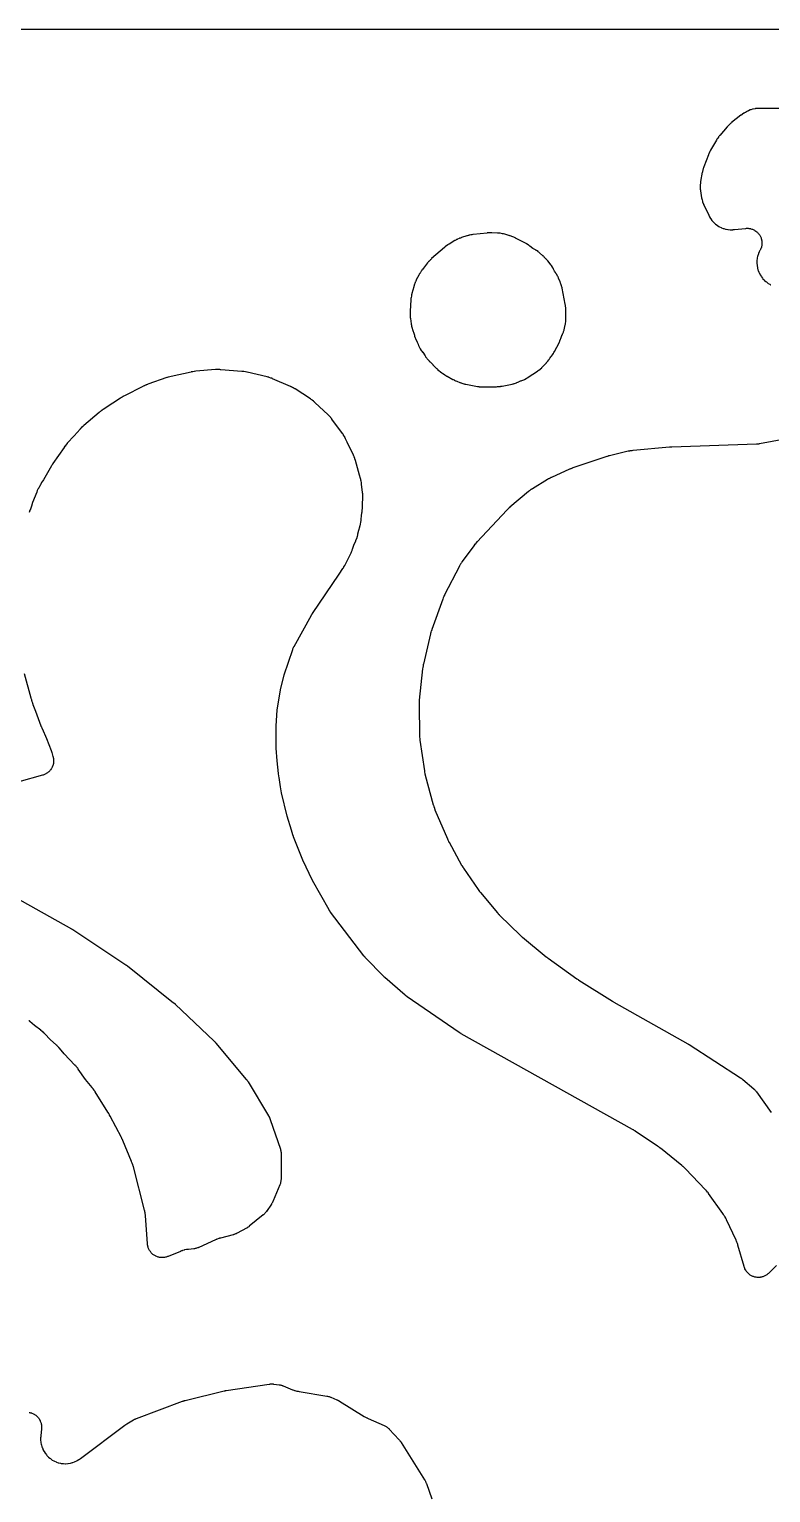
# Model space of a CAD drawing. Header units: millimetres. Extents: x 0 to 300, y 0 to 300.
# Drawn here: x 75 to 150, y 152 to 300.1 of the extents above; entities that cross this region are included whole.
import ezdxf

# ---------------------------------------------------------------- set-up
doc = ezdxf.new("R2010")
doc.units = ezdxf.units.MM
doc.layers.add('CUT', color=7, linetype='CONTINUOUS')

msp = doc.modelspace()

# ---------------------------------------------------------------- linework, layer by layer
at = {"layer": 'CUT'}
for points in [[(-0.0625, 1.4375), (-0.0625, 298.5625), (-0.0625, 299.4478), (-0.0589, 299.5212), (-0.0503, 299.5794), (-0.036, 299.6365), (-0.0162, 299.6918), (0.009, 299.745), (0.0392, 299.7954), (0.0743, 299.8427), (0.1137, 299.8863), (0.1573, 299.9257), (0.2046, 299.9608), (0.255, 299.991), (0.3082, 300.0162), (0.3635, 300.036), (0.4206, 300.0503), (0.4788, 300.0589), (0.5522, 300.0625), (1.4375, 300.0625), (2.5582, 300.0625), (140.0684, 300.0625), (193.3882, 300.0625)], [(159.1313, 292.0625), (148.8725, 292.0625), (148.8576, 292.0623), (148.7604, 292.0599), (148.7454, 292.0593), (148.6871, 292.0564), (148.6572, 292.0542), (148.4665, 292.0351), (148.4073, 292.0262), (148.222, 291.9887), (148.164, 291.9739), (147.9833, 291.9182), (147.9271, 291.8977), (147.7504, 291.8233), (147.7231, 291.811), (147.6705, 291.7856), (147.6571, 291.7789), (147.5706, 291.7346), (147.5574, 291.7276), (147.4297, 291.658), (147.4186, 291.6519), (147.3472, 291.611), (147.3363, 291.6046), (147.2939, 291.5792), (147.2725, 291.5657), (147.1353, 291.4752), (147.1144, 291.4608), (147.0744, 291.4318), (147.0642, 291.4243), (146.9985, 291.3748), (146.9885, 291.3671), (146.0376, 290.6177), (146.0265, 290.6087), (145.955, 290.5496), (145.9441, 290.5403), (145.9019, 290.5037), (145.8808, 290.4845), (145.7466, 290.3563), (145.7265, 290.3361), (145.688, 290.2956), (145.6783, 290.2852), (145.6159, 290.2164), (145.6064, 290.2057), (144.8353, 289.3138), (144.8264, 289.3033), (144.7692, 289.2339), (144.7605, 289.2231), (144.7271, 289.1807), (144.7105, 289.1585), (144.606, 289.0123), (144.5904, 288.9895), (144.561, 288.9441), (144.5537, 288.9324), (144.5066, 288.8558), (144.4994, 288.844), (143.9165, 287.8454), (143.9103, 287.8345), (143.8707, 287.7635), (143.8648, 287.7525), (143.8419, 287.7093), (143.8307, 287.6869), (143.7607, 287.5402), (143.7504, 287.5174), (143.7312, 287.4724), (143.7264, 287.4608), (143.696, 287.3854), (143.6915, 287.3738), (143.228, 286.1483), (143.2234, 286.1357), (143.1943, 286.0534), (143.19, 286.0407), (143.1737, 285.9909), (143.1659, 285.9652), (143.119, 285.7973), (143.1124, 285.7713), (143.1005, 285.7202), (143.0977, 285.7071), (143.0799, 285.6217), (143.0773, 285.6085), (142.9039, 284.6699), (142.9017, 284.6572), (142.8883, 284.5742), (142.8863, 284.5614), (142.8793, 284.5114), (142.8762, 284.4857), (142.8603, 284.3207), (142.8575, 284.2691), (142.8558, 284.1056), (142.8575, 284.0539), (142.8701, 283.8886), (142.8726, 283.8629), (142.8786, 283.8127), (142.8803, 283.7999), (142.8921, 283.7167), (142.894, 283.7039), (143.0045, 283.0289), (143.0069, 283.0148), (143.024, 282.9238), (143.0268, 282.9099), (143.0384, 282.8555), (143.045, 282.8277), (143.0914, 282.6511), (143.1085, 282.5968), (143.1715, 282.4254), (143.182, 282.3989), (143.2036, 282.3476), (143.2093, 282.3346), (143.2473, 282.2502), (143.2534, 282.2373), (143.7232, 281.2573), (143.7295, 281.2445), (143.7714, 281.1623), (143.7779, 281.1498), (143.8042, 281.101), (143.8183, 281.0763), (143.9121, 280.9204), (143.9436, 280.8732), (144.0503, 280.7289), (144.0861, 280.6849), (144.2059, 280.5513), (144.2457, 280.5109), (144.3776, 280.3892), (144.4211, 280.3528), (144.5639, 280.2441), (144.6106, 280.2119), (144.7631, 280.1172), (144.8126, 280.0895), (144.9733, 280.0097), (145.0253, 279.9868), (145.1928, 279.9225), (145.2467, 279.9047), (145.4195, 279.8564), (145.4748, 279.8438), (145.6515, 279.8121), (145.7077, 279.8047), (145.8866, 279.7899), (145.9433, 279.7879), (146.1252, 279.79), (146.1536, 279.791), (146.2089, 279.7943), (146.223, 279.7953), (146.315, 279.8029), (146.3291, 279.8043), (146.3292, 279.8043), (147.4296, 279.9218), (147.4742, 279.9255), (147.556, 279.9301), (147.6454, 279.9307), (147.7049, 279.9282), (147.794, 279.9199), (147.8529, 279.9115), (147.9408, 279.8944), (147.9986, 279.8802), (148.0843, 279.8545), (148.1404, 279.8346), (148.2231, 279.8005), (148.2769, 279.7751), (148.3559, 279.733), (148.4069, 279.7023), (148.4813, 279.6526), (148.5291, 279.6171), (148.5981, 279.5602), (148.6421, 279.5201), (148.7052, 279.4566), (148.745, 279.4123), (148.8014, 279.3429), (148.8366, 279.2949), (148.8859, 279.2203), (148.9162, 279.169), (148.9578, 279.0898), (148.9829, 279.0358), (149.0164, 278.9529), (149.036, 278.8966), (149.0611, 278.8108), (149.075, 278.7529), (149.0915, 278.6649), (149.0995, 278.6059), (149.1072, 278.5168), (149.1094, 278.4573), (149.1082, 278.3679), (149.1044, 278.3084), (149.0943, 278.2195), (149.0847, 278.1608), (149.0658, 278.0733), (149.0504, 278.0158), (149.023, 277.9307), (149.0019, 277.875), (148.9662, 277.793), (148.9297, 277.7196), (148.9088, 277.68), (148.87, 277.6108), (148.8441, 277.5587), (148.7701, 277.3901), (148.7493, 277.3358), (148.692, 277.1609), (148.6766, 277.1047), (148.6365, 276.9251), (148.6266, 276.8677), (148.6041, 276.6851), (148.5999, 276.627), (148.5952, 276.443), (148.5965, 276.3848), (148.6097, 276.2013), (148.6167, 276.1435), (148.6476, 275.962), (148.6602, 275.9052), (148.7085, 275.7276), (148.7265, 275.6722), (148.7918, 275.5002), (148.8151, 275.4468), (148.8968, 275.2819), (148.9251, 275.2311), (149.0224, 275.0748), (149.0556, 275.027), (149.1675, 274.8809), (149.2052, 274.8365), (149.3308, 274.702), (149.3725, 274.6614), (149.5106, 274.5397), (149.556, 274.5033), (149.7052, 274.3956), (149.754, 274.3638), (149.9151, 274.2697), (149.9406, 274.2556), (149.9911, 274.2294), (150.0041, 274.2228)], [(150.5876, 175.0135), (149.8105, 174.2547), (149.778, 174.2245), (149.7172, 174.1708), (149.6481, 174.1155), (149.6003, 174.0809), (149.5261, 174.0327), (149.4752, 174.003), (149.3965, 173.9623), (149.3429, 173.9377), (149.2607, 173.9049), (149.2049, 173.8858), (149.1199, 173.8612), (149.0625, 173.8477), (148.9754, 173.8316), (148.917, 173.8237), (148.8288, 173.8163), (148.7698, 173.8142), (148.6813, 173.8154), (148.6225, 173.8192), (148.5345, 173.8291), (148.4763, 173.8386), (148.3897, 173.8572), (148.3328, 173.8723), (148.2484, 173.8993), (148.1932, 173.92), (148.1119, 173.9551), (148.059, 173.9811), (147.9816, 174.0241), (147.9315, 174.0552), (147.8587, 174.1055), (147.8119, 174.1414), (147.7443, 174.1986), (147.7013, 174.2389), (147.6397, 174.3025), (147.6009, 174.3469), (147.5458, 174.4162), (147.5115, 174.4642), (147.4635, 174.5386), (147.4341, 174.5897), (147.3937, 174.6685), (147.3694, 174.7222), (147.337, 174.8046), (147.311, 174.8814), (147.2978, 174.9237), (146.684, 177.0834), (146.6805, 177.095), (146.6575, 177.1703), (146.6538, 177.1818), (146.6391, 177.2268), (146.631, 177.2497), (146.5759, 177.3971), (146.567, 177.4196), (146.5487, 177.4632), (146.5439, 177.4744), (146.5119, 177.5463), (146.5108, 177.5486), (146.5067, 177.558), (146.5014, 177.5696), (145.5312, 179.6457), (145.5255, 179.6576), (145.4876, 179.7343), (145.4816, 179.7461), (145.4578, 179.7917), (145.4451, 179.8148), (145.3592, 179.9629), (145.3455, 179.9855), (145.3279, 180.0131), (145.3218, 180.0229), (145.2927, 180.0677), (145.2852, 180.0791), (145.2351, 180.1527), (145.2272, 180.1639), (145.1458, 180.2778), (143.7129, 182.3154), (143.7065, 182.3243), (143.6614, 182.386), (143.6546, 182.3952), (143.6243, 182.4351), (143.6093, 182.454), (143.5134, 182.5701), (143.4983, 182.5877), (143.4715, 182.6177), (143.4641, 182.6258), (143.4128, 182.6812), (143.4043, 182.6902), (141.3586, 184.8093), (141.3454, 184.8226), (141.2581, 184.9076), (141.2445, 184.9204), (141.1316, 185.0236), (141.1176, 185.036), (141.0251, 185.1154), (141.0107, 185.1273), (138.8279, 186.8854), (138.8179, 186.8932), (138.7526, 186.9436), (138.7425, 186.9512), (138.6591, 187.0128), (138.6488, 187.0202), (138.642, 187.025), (138.64, 187.0264), (138.5681, 187.0773), (138.557, 187.085), (136.2758, 188.623), (136.2653, 188.6299), (136.1964, 188.6743), (136.1858, 188.681), (136.0981, 188.7349), (136.0873, 188.7414), (136.0167, 188.7828), (136.0057, 188.7891), (136.0055, 188.7892), (118.6714, 198.4668), (118.6623, 198.4719), (118.641, 198.4841), (118.632, 198.4894), (118.621, 198.4959), (118.612, 198.5012), (118.5911, 198.5139), (118.5821, 198.5194), (118.5677, 198.5283), (118.5589, 198.5339), (118.5382, 198.547), (118.5294, 198.5527), (118.5187, 198.5597), (118.51, 198.5655), (118.4897, 198.5791), (118.481, 198.585), (113.2078, 202.2108), (113.1974, 202.218), (113.1732, 202.2351), (113.1629, 202.2426), (113.1504, 202.2517), (113.1402, 202.2592), (113.1165, 202.277), (113.1064, 202.2847), (113.0903, 202.2973), (113.0803, 202.3051), (113.0571, 202.3235), (113.0473, 202.3315), (113.0353, 202.3413), (113.0255, 202.3495), (113.0029, 202.3686), (112.9933, 202.3768), (110.9374, 204.1623), (110.9302, 204.1687), (110.9134, 204.1836), (110.9062, 204.19), (110.8975, 204.1979), (110.8904, 204.2044), (110.874, 204.2196), (110.8737, 204.2199), (110.8734, 204.2202), (110.8572, 204.2358), (110.8503, 204.2425), (110.842, 204.2508), (110.8352, 204.2576), (110.8194, 204.2735), (110.8126, 204.2803), (109.0099, 206.1369), (109.0007, 206.1466), (108.9792, 206.1694), (108.9701, 206.1792), (108.959, 206.1913), (108.9501, 206.2013), (108.9293, 206.2247), (108.9204, 206.2348), (108.9063, 206.2511), (108.8977, 206.2614), (108.8776, 206.2854), (108.8691, 206.2957), (108.8588, 206.3084), (108.8504, 206.3189), (108.831, 206.3435), (108.8228, 206.3541), (105.4664, 210.756), (105.459, 210.766), (105.4417, 210.7893), (105.4344, 210.7993), (105.4255, 210.8116), (105.4183, 210.8218), (105.4017, 210.8455), (105.3946, 210.8558), (105.3834, 210.8724), (105.3789, 210.879), (105.3759, 210.8837), (105.3652, 210.9006), (105.3586, 210.9111), (105.3435, 210.9357), (105.3371, 210.9463), (105.3294, 210.9593), (105.3231, 210.97), (105.3086, 210.995), (105.3025, 211.0057), (103.6455, 213.9678), (102.662, 216.0048), (101.9774, 217.7145), (101.7161, 218.3671), (101.6998, 218.4186), (101.6508, 218.5738), (101.5034, 219.0404), (101.0547, 220.4614), (100.4933, 222.8419), (100.3953, 223.4433), (100.2416, 224.3873), (100.2198, 224.5215), (100.177, 224.7839), (100.0669, 226.0741), (99.9574, 227.3553), (99.9455, 229.0464), (99.9453, 229.0671), (99.9441, 229.2391), (99.9437, 229.2973), (99.9634, 229.5936), (100.0692, 231.1823), (100.3971, 233.2647), (100.7617, 234.7529), (101.6269, 237.3327), (101.6303, 237.3426), (101.6357, 237.3582), (101.6504, 237.3975), (101.6768, 237.4631), (101.689, 237.492), (101.6899, 237.4941), (101.7031, 237.5226), (101.7339, 237.5862), (101.7531, 237.6234), (101.761, 237.638), (101.7661, 237.6472), (103.5285, 240.799), (103.5331, 240.8072), (103.544, 240.8263), (103.5487, 240.8345), (103.5546, 240.8444), (103.5594, 240.8525), (103.5707, 240.8713), (103.5756, 240.8794), (103.5836, 240.8923), (103.5885, 240.9003), (103.6003, 240.9189), (103.6053, 240.9268), (103.6116, 240.9365), (103.6167, 240.9444), (103.6288, 240.9627), (103.634, 240.9706), (106.3182, 244.9488), (106.3183, 244.9489), (106.7064, 245.524), (106.7213, 245.5462), (106.732, 245.5625), (106.7583, 245.6044), (106.759, 245.6055), (106.7659, 245.6164), (106.7667, 245.6178), (106.7994, 245.6698), (106.8095, 245.6865), (106.8897, 245.8238), (106.8992, 245.8408), (106.9596, 245.9522), (106.9686, 245.9695), (107.503, 247.0388), (107.5077, 247.0483), (107.5397, 247.1152), (107.5443, 247.1252), (107.5645, 247.1694), (107.5738, 247.1909), (107.6291, 247.326), (107.6372, 247.347), (107.6506, 247.3837), (107.6542, 247.3937), (107.6781, 247.4629), (107.6819, 247.4742), (107.8157, 247.887), (108.0154, 248.3328), (108.0222, 248.3488), (108.0653, 248.453), (108.0717, 248.4691), (108.0958, 248.5324), (108.1072, 248.5651), (108.1749, 248.7801), (108.1844, 248.8135), (108.201, 248.8791), (108.205, 248.896), (108.2295, 249.006), (108.233, 249.023), (108.3045, 249.3955), (108.4171, 249.7431), (108.4225, 249.7604), (108.4552, 249.873), (108.46, 249.8904), (108.4776, 249.9585), (108.4856, 249.9937), (108.5306, 250.2238), (108.5364, 250.2594), (108.5458, 250.3291), (108.5479, 250.3471), (108.5599, 250.4637), (108.5615, 250.4817), (108.591, 250.8876), (108.6359, 251.1214), (108.639, 251.1391), (108.6576, 251.2542), (108.6602, 251.2719), (108.6692, 251.3413), (108.6728, 251.377), (108.6892, 251.6094), (108.6906, 251.6453), (108.6913, 251.7152), (108.6912, 251.7332), (108.6889, 251.8498), (108.6883, 251.8677), (108.6778, 252.0799), (108.7152, 252.5937), (108.7161, 252.6081), (108.7206, 252.7019), (108.7212, 252.7163), (108.7225, 252.7727), (108.7226, 252.8016), (108.7181, 252.9891), (108.7168, 253.018), (108.7127, 253.0742), (108.7115, 253.0886), (108.7025, 253.182), (108.701, 253.1964), (108.5979, 254.0522), (108.5965, 254.0628), (108.5862, 254.1369), (108.5846, 254.1479), (108.577, 254.1964), (108.5728, 254.2197), (108.5442, 254.3642), (108.5393, 254.3864), (108.5302, 254.4248), (108.5276, 254.4352), (108.5092, 254.5068), (108.5061, 254.5184), (108.4783, 254.6183), (108.4778, 254.6202), (108.4736, 254.6364), (108.3807, 254.9689), (107.9693, 256.447), (107.9658, 256.4592), (107.942, 256.538), (107.9382, 256.55), (107.9301, 256.5752), (107.9277, 256.5826), (107.9122, 256.6302), (107.9038, 256.6544), (107.8455, 256.8103), (107.836, 256.8341), (107.8165, 256.8802), (107.8114, 256.892), (107.7773, 256.9679), (107.772, 256.9795), (107.1395, 258.3124), (106.9854, 258.6394), (106.9791, 258.6523), (106.9373, 258.7357), (106.9307, 258.7485), (106.9261, 258.7573), (106.9203, 258.7688), (106.9137, 258.7815), (106.8873, 258.8308), (106.8732, 258.8557), (106.7778, 259.0154), (106.7626, 259.0396), (106.7316, 259.0862), (106.7236, 259.098), (106.6702, 259.1743), (106.6619, 259.1859), (105.5987, 260.632), (105.5904, 260.643), (105.5354, 260.7143), (105.5268, 260.7252), (105.4928, 260.7672), (105.4749, 260.7884), (105.3554, 260.9229), (105.3365, 260.9432), (105.2988, 260.9819), (105.289, 260.9917), (105.2247, 261.0547), (105.2147, 261.0643), (103.8722, 262.3204), (103.8626, 262.3292), (103.7995, 262.3857), (103.7897, 262.3943), (103.751, 262.4275), (103.7308, 262.444), (103.5976, 262.5485), (103.5767, 262.5642), (103.5514, 262.5823), (103.5503, 262.5831), (103.5092, 262.6126), (103.4985, 262.62), (103.4291, 262.6675), (103.4183, 262.6747), (101.8596, 263.6908), (101.8488, 263.6977), (101.7777, 263.7419), (101.7667, 263.7486), (101.7234, 263.7743), (101.7009, 263.7869), (101.5931, 263.8447), (101.5568, 263.8642), (101.5544, 263.8654), (101.5534, 263.866), (101.5398, 263.8729), (101.5341, 263.8758), (101.5336, 263.876), (101.5305, 263.8776), (101.4924, 263.896), (101.4892, 263.8975), (101.4886, 263.8978), (101.4851, 263.8995), (101.4735, 263.905), (101.4438, 263.9184), (101.4021, 263.9375), (101.3905, 263.9427), (99.5983, 264.7175), (99.5859, 264.7227), (99.5047, 264.7557), (99.4921, 264.7606), (99.4429, 264.7793), (99.4175, 264.7883), (99.2511, 264.8431), (99.2253, 264.851), (99.1962, 264.8591), (99.1931, 264.8601), (99.1428, 264.8741), (99.1299, 264.8776), (99.0456, 264.8991), (99.0326, 264.9022), (97.022, 265.3681), (97.0008, 265.3726), (96.8625, 265.3994), (96.8412, 265.4031), (96.6666, 265.4305), (96.6451, 265.4335), (96.5053, 265.4502), (96.4837, 265.4524), (94.3451, 265.6306), (94.3329, 265.6315), (94.2533, 265.6365), (94.2411, 265.6372), (94.1932, 265.6392), (94.1924, 265.6392), (94.1625, 265.6404), (94.1378, 265.641), (93.9775, 265.641), (93.9528, 265.6405), (93.9046, 265.6386), (93.8923, 265.6379), (93.8122, 265.633), (93.7999, 265.6321), (91.8401, 265.4714), (91.82, 265.4694), (91.69, 265.4543), (91.67, 265.4516), (91.5076, 265.4272), (91.4877, 265.4239), (91.359, 265.4001), (91.3392, 265.3962), (91.3363, 265.3955), (89.3417, 264.9575), (89.3394, 264.957), (89.3214, 264.9527), (89.205, 264.9234), (89.1872, 264.9186), (89.0424, 264.8773), (89.0247, 264.872), (88.9104, 264.8355), (88.8929, 264.8297), (86.9649, 264.1492), (86.9469, 264.1425), (86.8306, 264.0972), (86.8128, 264.09), (86.7714, 264.0723), (86.7672, 264.0706), (86.7166, 264.0489), (86.6687, 264.0285), (86.6648, 264.0267), (86.6232, 264.009), (86.6057, 264.0011), (86.4926, 263.9483), (86.4753, 263.9399), (84.6132, 262.9974), (84.5982, 262.9896), (84.5019, 262.9374), (84.4872, 262.9291), (84.3682, 262.8602), (84.3538, 262.8516), (84.3534, 262.8514), (84.3302, 262.8379), (84.3156, 262.8291), (84.2215, 262.7708), (84.2072, 262.7617), (83.4196, 262.2422), (82.4532, 261.6077), (82.4378, 261.5973), (82.3388, 261.5278), (82.3237, 261.5169), (82.2902, 261.4918), (82.2858, 261.4885), (82.2596, 261.4688), (82.2023, 261.4259), (82.1975, 261.4222), (82.1642, 261.3972), (82.1495, 261.3858), (82.0551, 261.3102), (82.0407, 261.2983), (80.5004, 259.9845), (80.4862, 259.972), (80.3951, 259.8892), (80.3813, 259.8762), (80.2703, 259.7688), (80.2569, 259.7554), (80.2557, 259.7541), (80.2349, 259.7339), (80.2214, 259.7203), (80.1349, 259.6307), (80.1218, 259.6167), (79.5144, 258.9456), (78.8188, 258.1812), (78.8112, 258.1728), (78.7977, 258.1575), (78.7885, 258.1466), (78.7567, 258.1102), (78.7485, 258.1006), (78.717, 258.0629), (78.7101, 258.0543), (78.6991, 258.041), (78.6844, 258.0224), (78.6837, 258.0215), (78.6681, 258.002), (78.6647, 257.9975), (78.596, 257.9109), (78.5836, 257.8947), (78.505, 257.7884), (78.4932, 257.7718), (77.3666, 256.1341), (77.3607, 256.1253), (77.3198, 256.0636), (77.3136, 256.054), (77.2642, 255.9761), (77.2583, 255.9666), (77.2203, 255.9043), (77.2142, 255.8941), (76.3949, 254.4868), (76.2404, 254.2455), (76.2329, 254.2336), (76.2297, 254.2283), (76.2251, 254.2211), (76.2185, 254.2105), (76.1759, 254.1411), (76.1695, 254.1303), (76.1448, 254.088), (76.1326, 254.0661), (76.0564, 253.9222), (76.0451, 253.8998), (76.024, 253.8556), (76.0187, 253.8442), (76.0118, 253.8289), (75.9335, 253.6945), (75.9281, 253.6849), (75.8907, 253.6179), (75.8852, 253.6079), (75.8615, 253.5635), (75.8506, 253.5418), (75.7849, 253.4057), (75.7752, 253.3845), (75.759, 253.3474), (75.7548, 253.3373), (75.7257, 253.2672), (75.7212, 253.2558), (75.305, 252.1883), (75.3015, 252.1792), (75.278, 252.1158), (75.2745, 252.106), (75.2465, 252.0265), (75.2432, 252.0168), (75.2222, 251.9536), (75.2188, 251.9432), (75.0925, 251.5388), (75.048, 251.4283), (75.0422, 251.4133), (75.0056, 251.3147), (75.0002, 251.2995), (74.9576, 251.1746)], [(152.7036, 258.8449), (148.8584, 258.1212), (148.8515, 258.1199), (148.8354, 258.117), (148.8285, 258.1158), (148.8264, 258.1154), (148.7992, 258.1112), (148.7357, 258.1022), (148.7136, 258.0995), (148.68, 258.0964), (148.6002, 258.0907), (148.5657, 258.0889), (139.9911, 257.8083), (139.9828, 257.808), (139.9244, 257.8053), (139.9155, 257.8048), (139.8427, 257.8003), (139.8339, 257.7997), (139.7765, 257.7953), (139.7671, 257.7945), (136.0818, 257.4539), (136.0616, 257.4517), (135.9302, 257.4351), (135.91, 257.4322), (135.7459, 257.4057), (135.7259, 257.4021), (135.5959, 257.3765), (135.5759, 257.3722), (133.6781, 256.9317), (133.6634, 256.9281), (133.5684, 256.9035), (133.5538, 256.8996), (133.4354, 256.8657), (133.4209, 256.8614), (133.3273, 256.8321), (133.313, 256.8274), (129.9854, 255.6923), (129.9716, 255.6874), (129.8822, 255.6544), (129.8684, 255.6492), (129.7572, 255.6051), (129.7436, 255.5995), (129.6559, 255.5622), (129.6424, 255.5563), (127.7982, 254.7182), (127.7823, 254.7107), (127.68, 254.6605), (127.6644, 254.6526), (127.5378, 254.5859), (127.5225, 254.5775), (127.4232, 254.5214), (127.4081, 254.5126), (125.8858, 253.593), (125.8763, 253.5871), (125.8099, 253.5452), (125.8001, 253.5389), (125.7571, 253.5107), (125.7367, 253.4966), (125.6112, 253.4065), (125.5921, 253.3922), (125.5595, 253.3667), (125.5507, 253.3597), (125.4905, 253.3109), (125.4808, 253.3028), (123.6067, 251.7165), (123.5939, 251.7054), (123.5124, 251.6323), (123.5, 251.6209), (123.4002, 251.5263), (123.3882, 251.5145), (123.3108, 251.437), (123.2991, 251.4249), (120.2826, 248.2252), (120.2699, 248.2114), (120.1891, 248.1201), (120.1769, 248.1058), (120.0791, 247.9882), (120.0673, 247.9736), (119.9924, 247.8774), (119.9811, 247.8624), (118.7517, 246.1794), (118.7453, 246.1704), (118.701, 246.1073), (118.6945, 246.0979), (118.6662, 246.056), (118.653, 246.0355), (118.5733, 245.9063), (118.5614, 245.8861), (118.5414, 245.8507), (118.5361, 245.841), (118.4999, 245.774), (118.4941, 245.763), (116.9954, 242.8459), (116.9869, 242.8287), (116.9336, 242.7164), (116.9257, 242.6989), (116.8634, 242.5559), (116.856, 242.5382), (116.81, 242.4227), (116.8032, 242.4048), (115.6975, 239.3469), (115.6918, 239.3304), (115.6563, 239.2225), (115.6511, 239.2058), (115.6105, 239.0692), (115.6058, 239.0523), (115.5766, 238.9426), (115.5724, 238.9256), (114.8457, 235.8284), (114.8416, 235.8099), (114.8172, 235.6887), (114.8138, 235.67), (114.788, 235.5171), (114.7851, 235.4983), (114.7685, 235.3758), (114.7662, 235.357), (114.4391, 232.2132), (114.4375, 232.1954), (114.429, 232.08), (114.4279, 232.0622), (114.4215, 231.917), (114.421, 231.8992), (114.4193, 231.7834), (114.4193, 231.7656), (114.4667, 228.6303), (114.4673, 228.6111), (114.4732, 228.4863), (114.4744, 228.4671), (114.4868, 228.3109), (114.4886, 228.2917), (114.5025, 228.1676), (114.505, 228.1485), (114.9498, 225.0647), (114.9527, 225.0469), (114.9729, 224.9316), (114.9762, 224.9139), (115.0059, 224.77), (115.0098, 224.7524), (115.0369, 224.6385), (115.0413, 224.621), (115.8534, 221.6098), (115.8592, 221.5897), (115.8991, 221.4598), (115.9056, 221.4399), (115.9613, 221.2788), (115.9685, 221.2592), (116.0174, 221.1324), (116.0253, 221.113), (117.2757, 218.1787), (117.2819, 218.1646), (117.3235, 218.0735), (117.3301, 218.0596), (117.3852, 217.9467), (117.3921, 217.9329), (117.4383, 217.8442), (117.4456, 217.8306), (118.7228, 215.5231), (118.7298, 215.5107), (118.7767, 215.4306), (118.7841, 215.4183), (118.8453, 215.3192), (118.8529, 215.3071), (118.9035, 215.2293), (118.9115, 215.2175), (120.3923, 213.0563), (120.4007, 213.0443), (120.4564, 212.9671), (120.4652, 212.9553), (120.5375, 212.8601), (120.5465, 212.8486), (120.6059, 212.7742), (120.6152, 212.7628), (122.3451, 210.7023), (122.3549, 210.6909), (122.4195, 210.6178), (122.4296, 210.6067), (122.5129, 210.5169), (122.5233, 210.5061), (122.5914, 210.4363), (122.602, 210.4257), (124.6419, 208.4384), (124.6508, 208.4299), (124.709, 208.3755), (124.718, 208.3672), (124.7925, 208.3004), (124.8017, 208.2923), (124.8621, 208.2403), (124.8714, 208.2324), (127.2629, 206.2562), (127.2707, 206.2499), (127.3251, 206.2065), (127.3335, 206.1998), (127.4023, 206.1469), (127.4107, 206.1406), (127.4658, 206.0997), (127.4748, 206.0931), (130.3826, 204.0183), (130.3893, 204.0136), (130.4362, 203.981), (130.4435, 203.9761), (130.5026, 203.9364), (130.5098, 203.9316), (130.5569, 203.901), (130.5647, 203.896), (133.9808, 201.7465), (133.9866, 201.743), (134.0265, 201.7184), (134.0327, 201.7147), (134.0829, 201.6847), (134.089, 201.6811), (134.1289, 201.6579), (134.1355, 201.6541), (141.6135, 197.4331), (141.6182, 197.4304), (141.6291, 197.4242), (141.6338, 197.4215), (141.6448, 197.4151), (141.6505, 197.4117), (141.664, 197.4038), (141.6698, 197.4003), (141.679, 197.3948), (141.6846, 197.3914), (141.6978, 197.3834), (141.7034, 197.3799), (141.7064, 197.378), (141.7131, 197.3738), (141.7287, 197.364), (141.7353, 197.3597), (146.9241, 194.0124), (146.9365, 194.0042), (146.9655, 193.9848), (146.9778, 193.9764), (146.9927, 193.9661), (147.0049, 193.9575), (147.0332, 193.9372), (147.0452, 193.9284), (147.0645, 193.9141), (147.0764, 193.9051), (147.1039, 193.8839), (147.1157, 193.8747), (147.1299, 193.8634), (147.1415, 193.854), (147.1683, 193.8319), (147.1798, 193.8223), (148.2886, 192.8779), (148.2957, 192.8717), (148.3069, 192.862), (148.3244, 192.8464), (148.3502, 192.8228), (148.3717, 192.8023), (148.3763, 192.7979), (148.4105, 192.7625), (148.459, 192.7094), (148.5019, 192.659), (148.5315, 192.6214), (148.5541, 192.5915), (148.5628, 192.5795), (148.5682, 192.5719), (150.0389, 190.4922)], [(74.4601, 234.907), (75.1364, 232.4315), (75.1398, 232.4197), (75.1624, 232.3431), (75.166, 232.3314), (75.1801, 232.2869), (75.195, 232.2282), (75.2, 232.2096), (75.2346, 232.0893), (75.2402, 232.0709), (75.2884, 231.9215), (75.2946, 231.9033), (75.3368, 231.7855), (75.3435, 231.7675), (75.6043, 231.107), (76.1528, 229.598), (76.1562, 229.5889), (76.1801, 229.5262), (76.1839, 229.5165), (76.1951, 229.4887), (76.1956, 229.4873), (76.2258, 229.4121), (76.2295, 229.403), (76.2543, 229.344), (76.2585, 229.3343), (76.6976, 228.3386), (77.1853, 227.1034), (77.1888, 227.0945), (77.1967, 227.0738), (77.2001, 227.0649), (77.2041, 227.054), (77.2074, 227.045), (77.2149, 227.0241), (77.2181, 227.0151), (77.2231, 227.0006), (77.2262, 226.9916), (77.2332, 226.9705), (77.2362, 226.9615), (77.2398, 226.9504), (77.2427, 226.9414), (77.2493, 226.9201), (77.252, 226.911), (77.369, 226.5213), (77.3809, 226.4777), (77.4006, 226.3974), (77.4178, 226.3086), (77.4262, 226.2491), (77.4344, 226.1591), (77.4368, 226.099), (77.4359, 226.0086), (77.4323, 225.9486), (77.4224, 225.8588), (77.4127, 225.7994), (77.3938, 225.711), (77.3783, 225.6529), (77.3506, 225.5669), (77.3294, 225.5106), (77.2932, 225.4278), (77.2664, 225.374), (77.2221, 225.2952), (77.19, 225.2443), (77.138, 225.1704), (77.101, 225.123), (77.0419, 225.0546), (77.0003, 225.0112), (76.9346, 224.9491), (76.8889, 224.91), (76.8173, 224.8549), (76.761, 224.8158), (76.6935, 224.7733), (76.6557, 224.7517), (76.5838, 224.7149), (76.5113, 224.6818), (76.4363, 224.6517), (76.3804, 224.632), (76.3365, 224.6178), (76.319, 224.6126), (76.3079, 224.6094), (73.8981, 223.932)], [(73.395, 212.339), (79.2279, 209.0863), (79.234, 209.0829), (79.2483, 209.0748), (79.2544, 209.0713), (79.2686, 209.0631), (79.2761, 209.0587), (79.2935, 209.0484), (79.301, 209.0439), (79.3129, 209.0367), (79.3202, 209.0323), (79.3372, 209.0218), (79.3445, 209.0172), (79.3484, 209.0148), (79.357, 209.0092), (79.3771, 208.9963), (79.3856, 208.9907), (84.73, 205.4482), (84.7382, 205.4427), (84.7571, 205.4299), (84.7652, 205.4243), (84.775, 205.4176), (84.7829, 205.4119), (84.8015, 205.3987), (84.8094, 205.393), (84.8222, 205.3837), (84.8301, 205.378), (84.8484, 205.3643), (84.8562, 205.3585), (84.8657, 205.3512), (84.8735, 205.3453), (84.8915, 205.3312), (84.8991, 205.3252), (89.5744, 201.6037), (89.5821, 201.5975), (89.5999, 201.583), (89.6075, 201.5767), (89.6167, 201.569), (89.6243, 201.5627), (89.6418, 201.5478), (89.6492, 201.5414), (89.6612, 201.5309), (89.6686, 201.5244), (89.6858, 201.5091), (89.6931, 201.5025), (89.702, 201.4945), (89.7093, 201.4878), (89.7261, 201.4721), (89.7333, 201.4654), (93.6728, 197.7221), (93.682, 197.7132), (93.7035, 197.6923), (93.7126, 197.6832), (93.7236, 197.6721), (93.7326, 197.6629), (93.7535, 197.6413), (93.7623, 197.632), (93.7765, 197.6169), (93.7852, 197.6075), (93.8054, 197.5854), (93.814, 197.5758), (93.8244, 197.5641), (93.8329, 197.5544), (93.8524, 197.5317), (93.8608, 197.5219), (96.9328, 193.8503), (96.9373, 193.8448), (96.9478, 193.8321), (96.9523, 193.8266), (96.9536, 193.8249), (96.9708, 193.8031), (97.0099, 193.7516), (97.0232, 193.7336), (97.0425, 193.7055), (97.0868, 193.638), (97.1053, 193.6086), (99.1888, 190.149), (99.195, 190.1385), (99.2047, 190.1219), (99.228, 190.0795), (99.2652, 190.0069), (99.2812, 189.9743), (99.2822, 189.972), (99.2969, 189.9388), (99.3282, 189.8634), (99.3456, 189.8182), (99.352, 189.8001), (99.3559, 189.7887), (100.3762, 186.7785), (100.3801, 186.7666), (100.3862, 186.7477), (100.4003, 186.6996), (100.4167, 186.6374), (100.4349, 186.5515), (100.4486, 186.4661), (100.4583, 186.3789), (100.4623, 186.3147), (100.464, 186.2645), (100.4641, 186.2447), (100.4641, 186.2322), (100.4453, 183.7995), (100.3992, 183.4008), (100.3796, 183.3264), (100.3522, 183.2419), (100.3312, 183.184), (100.3287, 183.1778), (100.3246, 183.1677), (99.6547, 181.5584), (99.6501, 181.5475), (99.6427, 181.5303), (99.6228, 181.4875), (99.5874, 181.4161), (99.5711, 181.3846), (99.5699, 181.3825), (99.5523, 181.3517), (99.5114, 181.2833), (99.4861, 181.2434), (99.4757, 181.2279), (99.4691, 181.2181), (98.9644, 180.4874), (98.9583, 180.4787), (98.9486, 180.4651), (98.9234, 180.4312), (98.89, 180.3884), (98.8421, 180.332), (98.7926, 180.2783), (98.7402, 180.2261), (98.7002, 180.1894), (98.6684, 180.1615), (98.6556, 180.1508), (98.6474, 180.144), (97.2337, 178.9903), (97.2256, 178.9838), (97.2128, 178.9736), (97.1797, 178.9485), (97.1231, 178.9074), (97.0976, 178.8896), (97.0957, 178.8884), (97.0696, 178.8715), (97.0103, 178.8345), (96.9746, 178.8133), (96.9603, 178.8053), (96.9512, 178.8003), (95.9975, 178.2792), (95.9893, 178.2747), (95.9763, 178.2678), (95.9555, 178.2571), (95.9244, 178.2415), (95.8977, 178.2287), (95.892, 178.226), (95.8469, 178.2068), (95.7802, 178.1805), (95.7181, 178.1585), (95.6726, 178.1443), (95.6368, 178.1339), (95.6225, 178.13), (95.6135, 178.1277), (94.3167, 177.7948), (94.3041, 177.7914), (94.2226, 177.7686), (94.2101, 177.7649), (94.1614, 177.7502), (94.1367, 177.7421), (93.977, 177.6859), (93.9526, 177.6767), (93.9054, 177.6578), (93.8934, 177.6528), (93.8155, 177.6196), (93.8036, 177.6143), (92.1166, 176.8509), (92.1057, 176.8461), (92.0884, 176.8385), (92.0442, 176.8206), (91.9869, 176.7991), (91.9075, 176.7735), (91.8281, 176.7519), (91.7466, 176.7337), (91.6863, 176.7231), (91.6391, 176.7162), (91.6204, 176.7139), (91.6085, 176.7126), (91.0693, 176.6547), (91.0553, 176.653), (90.9644, 176.6411), (90.9504, 176.6391), (90.896, 176.6307), (90.8682, 176.6257), (90.691, 176.5896), (90.6364, 176.5758), (90.4633, 176.5232), (90.4366, 176.5144), (90.3846, 176.4959), (90.3714, 176.491), (90.2858, 176.4582), (90.2727, 176.453), (89.0156, 175.9378), (88.9738, 175.9218), (88.8965, 175.8945), (88.8108, 175.869), (88.7529, 175.8549), (88.6651, 175.838), (88.6061, 175.8296), (88.517, 175.8215), (88.4575, 175.8191), (88.368, 175.8199), (88.3086, 175.8234), (88.2196, 175.833), (88.1608, 175.8424), (88.0733, 175.8609), (88.0157, 175.876), (87.9304, 175.9031), (87.8746, 175.9239), (87.7925, 175.9593), (87.739, 175.9855), (87.6607, 176.0289), (87.6102, 176.0603), (87.5366, 176.1112), (87.4894, 176.1475), (87.4213, 176.2055), (87.3779, 176.2463), (87.3158, 176.3108), (87.2767, 176.3557), (87.2214, 176.426), (87.1869, 176.4745), (87.1388, 176.55), (87.1094, 176.6017), (87.069, 176.6816), (87.0448, 176.736), (87.0126, 176.8195), (86.9939, 176.876), (86.9702, 176.9623), (86.9572, 177.0204), (86.9421, 177.1086), (86.9323, 177.1899), (86.9281, 177.2345), (86.7313, 180.0375), (86.7302, 180.0512), (86.7219, 180.1404), (86.7204, 180.1541), (86.7142, 180.2076), (86.7104, 180.2349), (86.6919, 180.3479), (86.684, 180.4007), (86.6786, 180.4313), (86.6666, 180.4905), (86.6633, 180.5057), (86.6407, 180.6038), (86.637, 180.6188), (85.5117, 184.9889), (85.508, 185.0026), (85.4827, 185.092), (85.4786, 185.1056), (85.4622, 185.1589), (85.4531, 185.186), (85.3899, 185.3605), (85.3796, 185.3871), (85.3581, 185.4386), (85.3539, 185.4484), (85.3289, 185.515), (85.3211, 185.5346), (84.4278, 187.68), (84.4227, 187.692), (84.3883, 187.7697), (84.3829, 187.7816), (84.3377, 187.8782), (84.332, 187.89), (84.2943, 187.9661), (84.2884, 187.9778), (83.1686, 190.12), (83.16, 190.1358), (83.1026, 190.238), (83.0935, 190.2536), (83.0177, 190.3797), (83.0081, 190.395), (82.9447, 190.4935), (82.9379, 190.5038), (82.9257, 190.5246), (82.9168, 190.5394), (81.633, 192.5974), (81.622, 192.6144), (81.5486, 192.7237), (81.537, 192.7403), (81.4403, 192.8743), (81.4281, 192.8905), (81.3475, 192.9946), (81.3348, 193.0104), (80.6463, 193.8397), (79.9269, 194.8871), (79.9197, 194.8973), (79.8721, 194.9636), (79.8646, 194.9737), (79.8352, 195.013), (79.8197, 195.0327), (79.7164, 195.159), (79.7001, 195.1781), (79.6675, 195.2148), (79.659, 195.224), (79.6035, 195.2838), (79.5949, 195.2929), (78.5095, 196.4138), (78.0323, 196.9886), (78.0256, 196.9966), (77.9781, 197.0518), (77.971, 197.0599), (77.9392, 197.0956), (77.9235, 197.1125), (77.824, 197.2158), (77.8084, 197.2314), (77.7807, 197.2581), (77.7731, 197.2653), (77.7205, 197.3143), (77.7118, 197.3222), (77.0945, 197.8751), (76.5307, 198.4573), (76.5155, 198.4724), (76.4155, 198.5686), (76.3999, 198.5831), (76.2702, 198.6992), (76.254, 198.7132), (76.1474, 198.802), (76.1308, 198.8154), (75.4911, 199.3109), (75.0439, 199.7114), (75.0357, 199.7186), (74.9784, 199.7681), (74.9698, 199.7754), (74.9316, 199.8071)], [(74.9491, 160.1588), (75.0373, 160.1425), (75.0953, 160.1287), (75.1814, 160.1038), (75.2378, 160.0843), (75.3209, 160.0509), (75.3751, 160.0259), (75.4545, 159.9844), (75.5059, 159.9542), (75.5808, 159.9049), (75.629, 159.8697), (75.6986, 159.8133), (75.743, 159.7735), (75.8067, 159.7104), (75.8469, 159.6664), (75.904, 159.5973), (75.9397, 159.5495), (75.9896, 159.4751), (76.0203, 159.4239), (76.0626, 159.3449), (76.0881, 159.291), (76.1223, 159.2081), (76.1423, 159.1519), (76.1681, 159.0661), (76.1824, 159.0082), (76.1995, 158.9202), (76.208, 158.8612), (76.2163, 158.7719), (76.2189, 158.7123), (76.2182, 158.6227), (76.2136, 158.5408), (76.2099, 158.4961), (76.1351, 157.7965), (76.1338, 157.7821), (76.126, 157.6882), (76.125, 157.6737), (76.1217, 157.6172), (76.1207, 157.5882), (76.1189, 157.4024), (76.1211, 157.3444), (76.137, 157.1618), (76.1448, 157.1044), (76.1783, 156.9242), (76.1916, 156.8677), (76.2423, 156.6916), (76.261, 156.6367), (76.3284, 156.4663), (76.3523, 156.4135), (76.4359, 156.2503), (76.4648, 156.2001), (76.5637, 156.0458), (76.5973, 155.9985), (76.7107, 155.8545), (76.7487, 155.8107), (76.8754, 155.6783), (76.9175, 155.6384), (77.0564, 155.5188), (77.1021, 155.4832), (77.2519, 155.3776), (77.3009, 155.3465), (77.4602, 155.2558), (77.5119, 155.2296), (77.6792, 155.1548), (77.7332, 155.1337), (77.907, 155.0753), (77.9627, 155.0595), (78.1413, 155.0182), (78.1984, 155.0079), (78.3801, 154.984), (78.4379, 154.9792), (78.6211, 154.973), (78.679, 154.9738), (78.862, 154.9853), (78.9196, 154.9917), (79.1006, 155.0208), (79.1573, 155.0327), (79.3346, 155.0791), (79.3899, 155.0965), (79.5619, 155.1598), (79.6153, 155.1824), (79.7804, 155.262), (79.8314, 155.2897), (79.9902, 155.3862), (80.0146, 155.4018), (80.0615, 155.4335), (80.0734, 155.4418), (80.1502, 155.4964), (80.1619, 155.505), (84.6491, 158.8639), (84.6584, 158.8708), (84.6803, 158.8867), (84.6897, 158.8935), (84.7013, 158.9017), (84.7108, 158.9084), (84.7331, 158.9237), (84.7427, 158.9303), (84.7582, 158.9407), (84.7679, 158.9471), (84.7906, 158.9619), (84.8004, 158.9682), (84.8124, 158.9758), (84.8222, 158.982), (84.8453, 158.9962), (84.8552, 159.0022), (85.5133, 159.3961), (85.5221, 159.4013), (85.536, 159.4095), (85.5717, 159.4292), (85.6325, 159.4611), (85.6598, 159.4748), (85.6618, 159.4757), (85.6895, 159.4885), (85.7524, 159.5162), (85.79, 159.5318), (85.8051, 159.5376), (85.8146, 159.5412), (90.4879, 161.2914), (90.5004, 161.296), (90.5296, 161.3064), (90.5421, 161.3108), (90.5575, 161.316), (90.5701, 161.3202), (90.5996, 161.3298), (90.6123, 161.3338), (90.6328, 161.3401), (90.6455, 161.344), (90.6753, 161.3527), (90.6881, 161.3563), (90.7037, 161.3606), (90.7166, 161.3641), (90.7466, 161.3719), (90.7595, 161.3752), (94.6781, 162.3346), (94.6883, 162.337), (94.712, 162.3426), (94.7222, 162.3449), (94.7346, 162.3476), (94.7449, 162.3498), (94.7687, 162.3548), (94.7789, 162.3568), (94.7955, 162.3601), (94.8057, 162.362), (94.8297, 162.3664), (94.84, 162.3683), (94.8525, 162.3704), (94.8628, 162.3722), (94.8869, 162.376), (94.8972, 162.3776), (99.2565, 163.0245), (99.2668, 163.0259), (99.2832, 163.0282), (99.3247, 163.0329), (99.3782, 163.0376), (99.4513, 163.0412), (99.5235, 163.0418), (99.5966, 163.0394), (99.6501, 163.0354), (99.6918, 163.0314), (99.7082, 163.0294), (99.7186, 163.0281), (100.2459, 162.9584), (100.2553, 162.9571), (100.2702, 162.955), (100.3075, 162.9488), (100.3554, 162.9399), (100.4201, 162.9254), (100.4834, 162.9087), (100.5469, 162.8895), (100.5929, 162.8736), (100.6284, 162.8605), (100.6424, 162.8551), (100.6512, 162.8516), (101.623, 162.4588), (101.6385, 162.4528), (101.74, 162.415), (101.7556, 162.4094), (101.8171, 162.3885), (101.8489, 162.3786), (102.0572, 162.3203), (102.0895, 162.3122), (102.1529, 162.2982), (102.1692, 162.2948), (102.2755, 162.2744), (102.2919, 162.2715), (105.0668, 161.8179), (105.0796, 161.8157), (105.0997, 161.8121), (105.1504, 161.8016), (105.2353, 161.7813), (105.2728, 161.7715), (105.2753, 161.7708), (105.3124, 161.7594), (105.3953, 161.7319), (105.4439, 161.7142), (105.4629, 161.7067), (105.4749, 161.7018), (106.0921, 161.4466), (106.1006, 161.4431), (106.1141, 161.4373), (106.1353, 161.428), (106.1667, 161.4137), (106.1932, 161.401), (106.2151, 161.3902), (106.226, 161.3847), (106.2308, 161.3822), (106.2553, 161.3691), (106.3099, 161.3389), (106.3419, 161.3204), (106.3545, 161.3128), (106.3623, 161.3079), (108.8578, 159.7556), (108.8667, 159.7502), (108.9291, 159.7128), (108.9385, 159.7073), (108.9799, 159.6836), (109, 159.6725), (109.1269, 159.606), (109.1467, 159.5961), (109.1813, 159.5796), (109.1908, 159.5752), (109.2562, 159.5453), (109.2668, 159.5405), (110.8728, 158.8443), (110.8834, 158.8397), (110.8958, 158.8341), (110.9431, 158.8112), (111.0062, 158.7783), (111.0771, 158.7371), (111.123, 158.7076), (111.1898, 158.6602), (111.2328, 158.6266), (111.295, 158.5733), (111.3469, 158.5247), (111.3843, 158.4875), (111.3936, 158.4776), (111.4016, 158.4691), (112.3892, 157.3994), (112.3962, 157.3917), (112.4073, 157.3795), (112.4344, 157.3479), (112.4789, 157.2937), (112.4983, 157.2693), (112.4997, 157.2675), (112.5182, 157.2424), (112.5589, 157.1852), (112.5822, 157.1508), (112.5911, 157.137), (112.5967, 157.1282), (114.9769, 153.337), (114.9836, 153.3262), (114.994, 153.3091), (115.0191, 153.2651), (115.0593, 153.1897), (115.0765, 153.1558), (115.0776, 153.1535), (115.0933, 153.1189), (115.1271, 153.0404), (115.1457, 152.9933), (115.1526, 152.9745), (115.1569, 152.9626), (115.6898, 151.4341)]]:
    msp.add_lwpolyline(points, dxfattribs=at)
msp.add_lwpolyline([(113.7129, 269.8139), (113.722, 269.7824), (113.7414, 269.7215), (113.7466, 269.7059), (113.7817, 269.6054), (113.7873, 269.59), (113.889, 269.3219), (113.9082, 269.2342), (113.9117, 269.2193), (113.9353, 269.1231), (113.9391, 269.1083), (113.9548, 269.0509), (113.9636, 269.0216), (114.0245, 268.836), (114.0464, 268.7791), (114.1259, 268.6005), (114.139, 268.573), (114.166, 268.5199), (114.173, 268.5064), (114.2201, 268.4192), (114.2275, 268.4059), (114.2549, 268.3582), (114.3129, 268.2053), (114.3188, 268.1903), (114.3586, 268.0935), (114.3649, 268.0787), (114.3903, 268.0213), (114.4041, 267.9922), (114.4975, 267.8084), (114.5297, 267.7526), (114.6423, 267.5798), (114.6606, 267.5533), (114.6976, 267.5026), (114.7073, 267.4898), (114.7713, 267.407), (114.7813, 267.3944), (114.8685, 267.2875), (114.9549, 267.1369), (114.9628, 267.1234), (115.0159, 267.0362), (115.0242, 267.0229), (115.0575, 266.9713), (115.0752, 266.9454), (115.1929, 266.7822), (115.2323, 266.7333), (115.3665, 266.5833), (115.388, 266.5605), (115.4312, 266.517), (115.4425, 266.506), (115.5163, 266.4355), (115.5278, 266.4248), (115.7016, 266.2673), (115.8032, 266.1429), (115.8137, 266.1303), (115.8836, 266.0494), (115.8945, 266.0371), (115.9377, 265.9897), (115.9605, 265.966), (116.1129, 265.8164), (116.1369, 265.794), (116.1851, 265.7516), (116.1976, 265.7409), (116.2797, 265.6726), (116.2925, 265.6622), (116.7166, 265.3284), (116.7291, 265.3188), (116.8113, 265.2576), (116.824, 265.2483), (116.8744, 265.2128), (116.9006, 265.1953), (117.0132, 265.1245), (117.0312, 265.1116), (117.0597, 265.0924), (117.1164, 265.0565), (117.131, 265.0475), (117.227, 264.9905), (117.2419, 264.982), (117.8339, 264.6531), (117.8499, 264.6445), (117.9547, 264.5904), (117.971, 264.5823), (118.1045, 264.5183), (118.121, 264.5107), (118.2289, 264.463), (118.2456, 264.4559), (118.5499, 264.3322), (118.5641, 264.3267), (118.6569, 264.2917), (118.6713, 264.2865), (118.7276, 264.2669), (118.7566, 264.2576), (118.9469, 264.2019), (118.9764, 264.1941), (119.0344, 264.1804), (119.0493, 264.177), (119.1463, 264.1565), (119.1613, 264.1536), (120.3207, 263.9395), (120.3354, 263.937), (120.4312, 263.9217), (120.446, 263.9196), (120.5038, 263.9118), (120.5335, 263.9086), (120.6064, 263.9026), (120.7269, 263.8923), (120.7567, 263.8906), (120.8149, 263.8885), (120.8298, 263.8882), (120.9268, 263.8872), (120.9417, 263.8873), (122.1314, 263.905), (122.1438, 263.9053), (122.2241, 263.9082), (122.2364, 263.9087), (122.251, 263.9096), (122.257, 263.9097), (122.347, 263.9133), (122.3608, 263.914), (122.4148, 263.9174), (122.4424, 263.9198), (122.6214, 263.9394), (122.6488, 263.943), (122.7023, 263.9514), (122.716, 263.9537), (122.8046, 263.9696), (122.8182, 263.9722), (123.8245, 264.1776), (123.8406, 264.1811), (123.9453, 264.2055), (123.9613, 264.2094), (124.0237, 264.2258), (124.0555, 264.2351), (124.2571, 264.3), (124.3188, 264.3237), (124.5121, 264.4104), (124.5419, 264.4248), (124.5992, 264.4544), (124.6138, 264.4622), (124.68, 264.4987), (124.7229, 264.5115), (124.7381, 264.5162), (124.7972, 264.5355), (124.8273, 264.5462), (125.0178, 264.6197), (125.0759, 264.6458), (125.2576, 264.7392), (125.2855, 264.7545), (125.3393, 264.7858), (125.353, 264.794), (125.441, 264.8486), (125.4545, 264.8571), (126.4022, 265.4794), (126.4124, 265.4863), (126.4785, 265.5316), (126.4886, 265.5387), (126.5277, 265.5668), (126.5475, 265.5815), (126.672, 265.6788), (126.7096, 265.7107), (126.8257, 265.8179), (126.8435, 265.835), (126.8775, 265.8691), (126.8861, 265.8779), (126.9415, 265.9358), (126.9499, 265.9447), (127.3101, 266.3366), (127.3189, 266.3464), (127.3754, 266.4107), (127.384, 266.4206), (127.4171, 266.46), (127.4337, 266.4805), (127.5365, 266.6143), (127.5668, 266.6574), (127.6575, 266.7997), (127.6712, 266.8222), (127.6797, 266.8369), (127.7464, 266.9171), (127.7565, 266.9295), (127.821, 267.0113), (127.8308, 267.024), (127.8681, 267.0741), (127.8866, 267.1003), (128.002, 267.2735), (128.019, 267.3006), (128.0508, 267.3544), (128.0588, 267.3683), (128.1094, 267.4593), (128.117, 267.4734), (128.5742, 268.3499), (128.5806, 268.3626), (128.6213, 268.4452), (128.6274, 268.458), (128.6507, 268.5083), (128.662, 268.5343), (128.7314, 268.7049), (128.7414, 268.7314), (128.7598, 268.7836), (128.7644, 268.797), (128.793, 268.8846), (128.7972, 268.8981), (128.8517, 269.0796), (128.8737, 269.1219), (128.8795, 269.1332), (128.9159, 269.207), (128.9214, 269.2184), (128.9424, 269.2632), (128.9527, 269.2864), (129.0152, 269.4362), (129.0327, 269.4837), (129.0825, 269.6383), (129.0897, 269.6626), (129.1028, 269.7103), (129.1061, 269.7226), (129.1263, 269.8024), (129.1292, 269.8147), (129.2071, 270.1523), (129.2098, 270.1644), (129.2262, 270.2427), (129.2286, 270.2547), (129.2374, 270.302), (129.2415, 270.3263), (129.2642, 270.4825), (129.2693, 270.5314), (129.2792, 270.689), (129.2802, 270.7135), (129.2813, 270.7616), (129.2814, 270.774), (129.2815, 270.854), (129.2814, 270.8663), (129.2801, 270.9299), (129.2804, 270.9837), (129.2803, 270.9993), (129.2655, 271.699), (129.2651, 271.7122), (129.2614, 271.7983), (129.2607, 271.8116), (129.2573, 271.8624), (129.2572, 271.8643), (129.255, 271.8905), (129.2368, 272.0601), (129.2334, 272.0861), (129.2257, 272.1368), (129.2236, 272.1498), (129.2089, 272.2338), (129.2065, 272.2467), (128.8823, 273.8921), (128.8792, 273.9073), (128.8572, 274.0053), (128.8536, 274.0204), (128.8389, 274.0789), (128.8306, 274.1087), (128.7717, 274.3007), (128.7619, 274.33), (128.7413, 274.3867), (128.7358, 274.4011), (128.699, 274.4946), (128.6932, 274.509), (128.5298, 274.8947), (128.5237, 274.9086), (128.483, 274.9983), (128.4766, 275.012), (128.4508, 275.0653), (128.4369, 275.0922), (128.3422, 275.2648), (128.327, 275.291), (128.2959, 275.3413), (128.2878, 275.3541), (128.2341, 275.4366), (128.2256, 275.4492), (128.1261, 275.5939), (128.0222, 275.7986), (128.0151, 275.8121), (127.9681, 275.8992), (127.9607, 275.9125), (127.9311, 275.9641), (127.9153, 275.9901), (127.8083, 276.1566), (127.7912, 276.1818), (127.7565, 276.2301), (127.7475, 276.2424), (127.6878, 276.3214), (127.6784, 276.3334), (127.4385, 276.6345), (127.4269, 276.6486), (127.3501, 276.7391), (127.3381, 276.7529), (127.2904, 276.8058), (127.2651, 276.8322), (127.2232, 276.8733), (127.2209, 276.8762), (127.1879, 276.9132), (127.0776, 277.0275), (127.06, 277.045), (127.025, 277.0784), (127.0159, 277.0868), (126.9565, 277.1412), (126.9473, 277.1494), (126.6137, 277.4422), (126.6026, 277.4517), (126.5297, 277.5126), (126.5184, 277.5219), (126.4737, 277.5574), (126.4503, 277.575), (126.2961, 277.6858), (126.2719, 277.7023), (126.224, 277.7333), (126.2116, 277.7411), (126.1306, 277.7907), (126.118, 277.7982), (125.9361, 277.9037), (125.6389, 278.1317), (125.6284, 278.1395), (125.5601, 278.1896), (125.5495, 278.1972), (125.5077, 278.2264), (125.4861, 278.2409), (125.3432, 278.332), (125.3209, 278.3456), (125.2767, 278.3711), (125.2654, 278.3775), (125.1911, 278.4183), (125.1796, 278.4244), (124.179, 278.9459), (124.166, 278.9525), (124.0809, 278.9943), (124.0678, 279.0005), (124.0161, 279.0243), (123.9893, 279.0359), (123.8137, 279.1067), (123.7864, 279.117), (123.7326, 279.1357), (123.7188, 279.1403), (123.6285, 279.1692), (123.6146, 279.1735), (123.6059, 279.1761), (123.5159, 279.2052), (123.4985, 279.2105), (123.1048, 279.3249), (123.0874, 279.3296), (122.974, 279.3589), (122.9564, 279.3632), (122.8878, 279.3787), (122.8524, 279.3856), (122.6213, 279.4235), (122.5855, 279.4282), (122.5156, 279.4354), (122.4976, 279.437), (122.3807, 279.4454), (122.3627, 279.4464), (122.3571, 279.4467), (121.7815, 279.471), (121.7707, 279.4713), (121.6948, 279.4731), (121.6835, 279.4733), (121.6337, 279.4736), (121.6098, 279.4732), (121.4604, 279.468), (121.4373, 279.4668), (121.3974, 279.4638), (121.3866, 279.463), (121.3119, 279.4561), (121.2998, 279.4549), (119.8814, 279.2959), (119.8813, 279.2959), (119.8734, 279.295), (119.8585, 279.2932), (119.7622, 279.2799), (119.7474, 279.2777), (119.6897, 279.2683), (119.6603, 279.2628), (119.4703, 279.222), (119.4412, 279.2149), (119.3847, 279.1998), (119.3703, 279.1958), (119.277, 279.1683), (119.2627, 279.1639), (118.7059, 278.9848), (118.6905, 278.9796), (118.5908, 278.9445), (118.5755, 278.9389), (118.5162, 278.9162), (118.4862, 278.9038), (118.2932, 278.8177), (118.2644, 278.8039), (118.2458, 278.7955), (118.2166, 278.7814), (118.1606, 278.7523), (118.1463, 278.7447), (118.0543, 278.6938), (118.0402, 278.6858), (117.4513, 278.3392), (117.4393, 278.332), (117.3622, 278.2841), (117.3504, 278.2766), (117.3048, 278.2468), (117.2818, 278.231), (117.1347, 278.1249), (117.1124, 278.1081), (117.0697, 278.0741), (117.0589, 278.0653), (116.9892, 278.0072), (116.9786, 277.9982), (116.974, 277.9941), (115.68, 276.8636), (115.6781, 276.8619), (115.6674, 276.8524), (115.5988, 276.7895), (115.5884, 276.7797), (115.5481, 276.741), (115.5279, 276.7207), (115.4002, 276.5855), (115.381, 276.5642), (115.3446, 276.5218), (115.3354, 276.5109), (115.2765, 276.4389), (115.2676, 276.4277), (114.751, 275.7646), (114.743, 275.7541), (114.6915, 275.685), (114.6837, 275.6743), (114.6538, 275.6321), (114.6389, 275.6101), (114.5455, 275.4655), (114.5316, 275.4429), (114.5183, 275.4202), (114.5165, 275.4172), (114.5107, 275.4072), (114.5054, 275.3982), (114.5007, 275.39), (114.4898, 275.3711), (114.4831, 275.3592), (114.4406, 275.2816), (114.4342, 275.2696), (114.3952, 275.1945), (114.1356, 274.7021), (114.1281, 274.6873), (114.0807, 274.591), (114.0736, 274.5761), (114.0467, 274.5175), (114.0338, 274.4871), (114.0222, 274.4577), (114.0145, 274.4394), (113.9827, 274.3572), (113.9552, 274.2875), (113.9496, 274.2719), (113.938, 274.2421), (113.9271, 274.2114), (113.9073, 274.151), (113.9025, 274.1355), (113.8723, 274.0339), (113.8679, 274.0183), (113.6826, 273.3254), (113.6788, 273.3105), (113.6554, 273.2134), (113.652, 273.1984), (113.6395, 273.1397), (113.6339, 273.1094), (113.6023, 272.9122), (113.5982, 272.8817), (113.5952, 272.8537), (113.5914, 272.8198), (113.5899, 272.8043), (113.5815, 272.7037), (113.5804, 272.6882), (113.5142, 271.541), (113.5136, 271.5273), (113.5108, 271.4479), (113.5094, 271.4215), (113.5087, 271.4064), (113.5056, 271.3087), (113.5054, 271.2936), (113.505, 271.2348), (113.5056, 271.2047), (113.5142, 271.0094), (113.5162, 270.9794), (113.5218, 270.9209), (113.5234, 270.9059), (113.535, 270.8088), (113.537, 270.7938), (113.6158, 270.2517), (113.6184, 270.2355), (113.6366, 270.1306), (113.6396, 270.1145), (113.6522, 270.0518), (113.6596, 270.0199)], close=True, dxfattribs=at)

doc.saveas('drawing.dxf')
